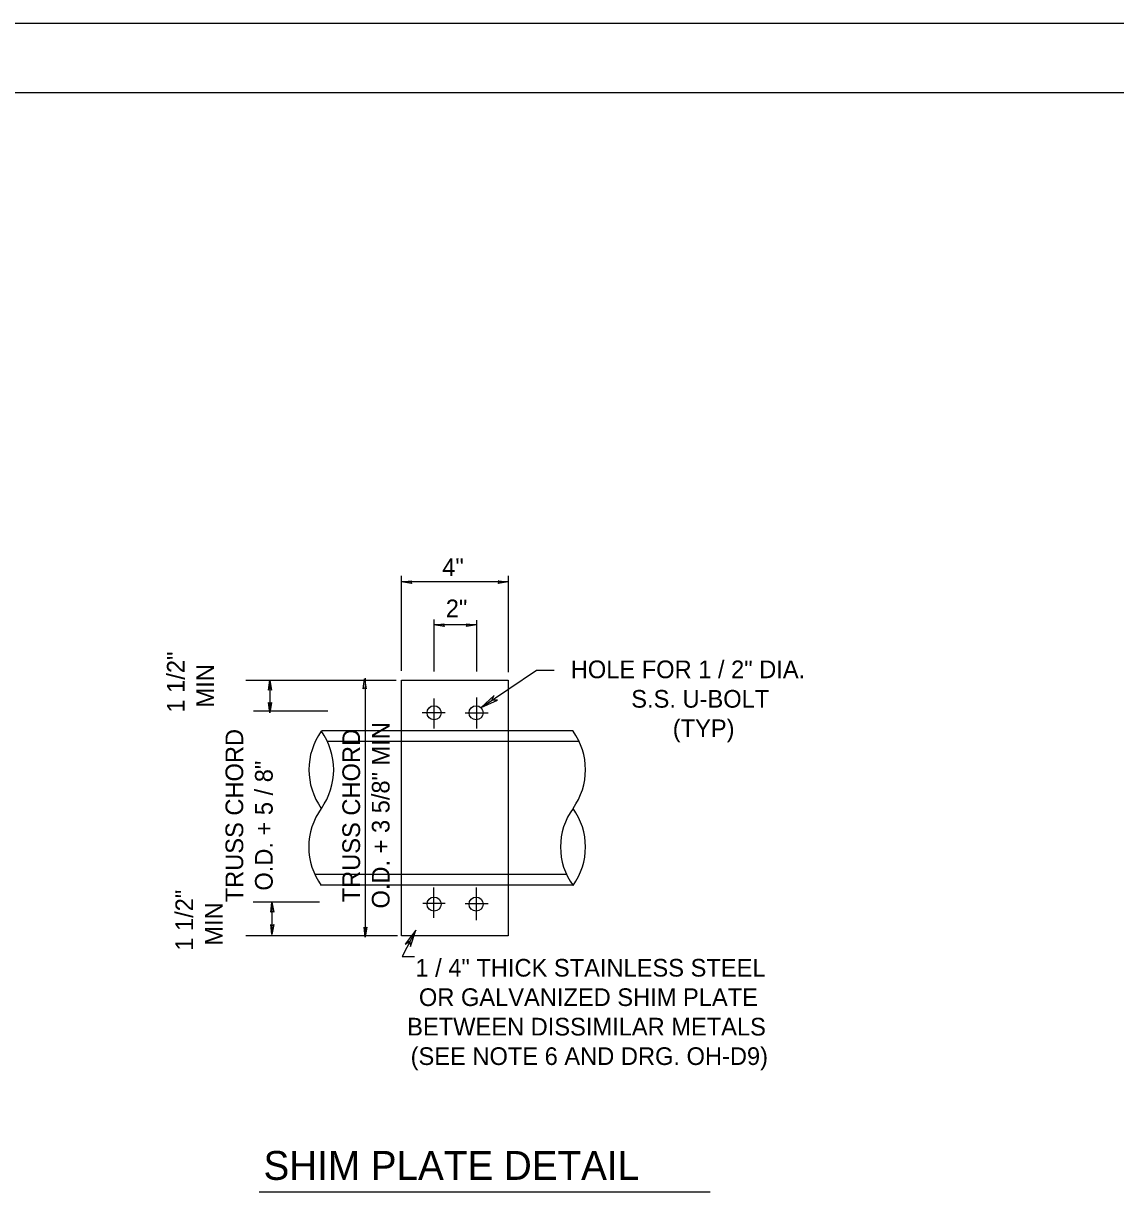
# Model space of a CAD drawing. Extents: x -3 to 26050223, y 0 to 12035012.
# Drawn here: x 37.82 to 53.26, y 26.8 to 43.33 of the extents above; entities that cross this region are included whole.
import ezdxf

# ---------------------------------------------------------------- set-up
doc = ezdxf.new("R2010")
doc.units = 0
for name, color, linetype in [('1', 7, 'Continuous'), ('2', 7, 'Continuous'), ('39', 7, 'Continuous')]:
    doc.layers.add(name, color=color, linetype=linetype)

msp = doc.modelspace()

# ---------------------------------------------------------------- linework, layer by layer
at = {"layer": '1'}
for p, q in [((68.892, 43.325), (0, 43.325)), ((68.183, 42.342), (3.6, 42.342)), ((43.164, 34.167), (43.164, 35.509)), ((44.672, 35.425), (43.164, 35.425)), ((44.672, 35.509), (44.672, 34.15)), ((43.622, 34.892), (43.622, 34.159)), ((44.222, 34.884), (44.222, 34.159)), ((44.222, 34.817), (43.622, 34.817)), ((42.649, 34.063), (42.649, 30.447)), ((44.289, 33.65), (45.072, 34.175)), ((45.072, 34.175), (45.322, 34.175)), ((40.964, 34.034), (43.089, 34.034)), ((41.302, 34.034), (41.302, 33.575)), ((43.164, 30.417), (43.164, 34.034)), ((43.164, 34.034), (44.672, 34.034)), ((44.672, 34.034), (44.672, 30.417)), ((43.622, 33.775), (43.622, 33.35)), ((44.222, 33.792), (44.222, 33.35)), ((42.123, 33.595), (41.069, 33.595)), ((43.781, 33.575), (43.456, 33.575)), ((44.064, 33.575), (44.389, 33.575)), ((45.589, 33.317), (42.031, 33.317)), ((45.681, 33.167), (42.122, 33.167)), ((45.497, 31.284), (41.939, 31.284)), ((45.589, 31.134), (42.031, 31.134)), ((43.622, 30.675), (43.622, 31.1)), ((44.222, 30.642), (44.222, 31.1)), ((42.005, 30.895), (41.067, 30.895)), ((41.331, 30.895), (41.331, 30.437)), ((43.781, 30.875), (43.464, 30.875)), ((44.064, 30.875), (44.389, 30.875)), ((43.106, 30.417), (40.964, 30.417)), ((44.672, 30.417), (43.164, 30.417)), ((43.364, 30.5), (43.172, 30.125)), ((43.172, 30.125), (43.347, 30.125))]:
    msp.add_line(p, q, dxfattribs=at)
for points in [[(44.289, 33.65), (44.522, 33.75), (44.439, 33.75), (44.472, 33.817)], [(43.364, 30.5), (43.214, 30.3), (43.281, 30.342), (43.289, 30.267)]]:
    msp.add_lwpolyline(points, close=True, dxfattribs=at)
for centre in [(43.623, 33.574), (44.218, 33.574), (43.623, 30.868), (44.218, 30.868)]:
    msp.add_circle(centre, 0.0992, dxfattribs=at)
for centre, radius, start, end in [((42.792, 32.768), 0.938, 144.4031, 215.5969), ((41.267, 32.768), 0.938, 324.4031, 35.5969), ((44.826, 32.768), 0.938, 324.4031, 35.5969), ((42.782, 31.676), 0.93, 144.0472, 215.9528), ((46.341, 31.676), 0.93, 144.0472, 215.9528), ((44.826, 31.676), 0.938, 324.4031, 35.5969)]:
    msp.add_arc(centre, radius, start, end, dxfattribs=at)
at = {"layer": '2'}
msp.add_line((41.153, 26.8), (47.528, 26.8), dxfattribs=at)
at = {"layer": '39'}
for points in [[(43.297, 35.425), (43.306, 35.4), (43.164, 35.425), (43.306, 35.442)], [(43.297, 35.425), (43.306, 35.4), (43.164, 35.425), (43.306, 35.442)], [(44.547, 35.425), (44.531, 35.442), (44.672, 35.425), (44.531, 35.4)], [(44.547, 35.425), (44.531, 35.442), (44.672, 35.425), (44.531, 35.4)], [(43.756, 34.817), (43.764, 34.792), (43.622, 34.817), (43.764, 34.834)], [(43.756, 34.817), (43.764, 34.792), (43.622, 34.817), (43.764, 34.834)], [(44.097, 34.817), (44.081, 34.834), (44.222, 34.817), (44.081, 34.792)], [(42.64, 33.92), (42.623, 33.912), (42.64, 34.053), (42.665, 33.912)], [(41.302, 33.9), (41.285, 33.892), (41.302, 34.034), (41.327, 33.892)], [(41.302, 33.7), (41.327, 33.717), (41.302, 33.575), (41.285, 33.717)], [(41.302, 33.7), (41.327, 33.717), (41.302, 33.575), (41.285, 33.717)], [(41.331, 30.762), (41.314, 30.753), (41.331, 30.895), (41.356, 30.753)], [(41.331, 30.562), (41.356, 30.578), (41.331, 30.437), (41.314, 30.578)], [(42.649, 30.524), (42.674, 30.54), (42.649, 30.399), (42.633, 30.54)]]:
    msp.add_lwpolyline(points, close=True, dxfattribs=at)

# ---------------------------------------------------------------- texts
at = {"layer": '2'}
for s, height, p in [('4"', 0.25, (43.739, 35.509)), ('2"', 0.25, (43.789, 34.925)), ('HOLE FOR 1 / 2" DIA.', 0.25, (45.556, 34.063)), ('S.S. U-BOLT', 0.25, (46.411, 33.646)), ('(TYP)', 0.25, (46.998, 33.229)), (' 1 / 4" THICK STAINLESS STEEL', 0.25, (43.267, 29.842)), ('OR GALVANIZED SHIM PLATE', 0.25, (43.409, 29.426)), ('BETWEEN DISSIMILAR METALS ', 0.25, (43.243, 29.009)), ('(SEE NOTE 6 AND DRG. OH-D9)', 0.25, (43.292, 28.592)), ('SHIM PLATE DETAIL', 0.40835, (41.212, 26.967))]:
    msp.add_text(s, height=height, dxfattribs=at).set_placement(p)
for s, p in [('1 1/2"', (40.097, 33.577)), ('MIN', (40.513, 33.649)), ('O.D. + 3 5/8" MIN', (42.994, 30.805)), ('TRUSS CHORD', (40.925, 30.893)), ('TRUSS CHORD', (42.577, 30.893)), ('O.D. + 5 / 8"', (41.342, 31.058)), ('1 1/2"', (40.217, 30.208)), ('MIN', (40.634, 30.28))]:
    msp.add_text(s, height=0.25, rotation=90, dxfattribs=at).set_placement(p)

doc.saveas('drawing.dxf')
